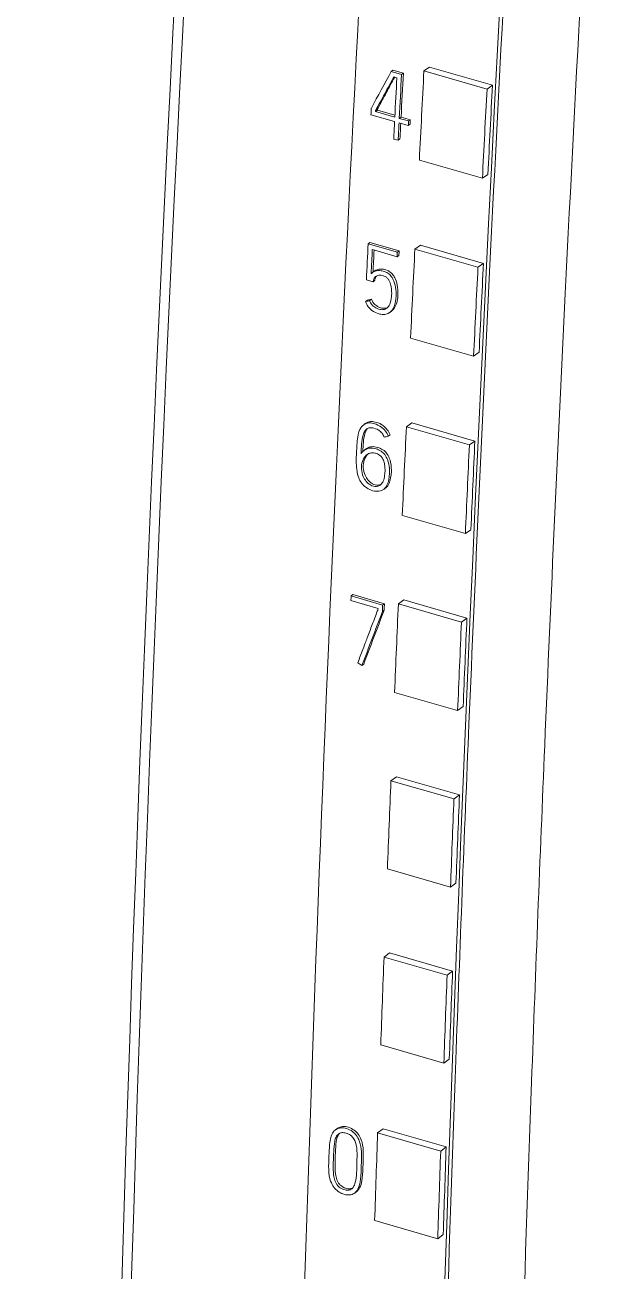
# Model space of a CAD drawing. Header units: inches. Extents: x 9220 to 92460, y -39241 to 4813.
# Drawn here: x 74624.3 to 74636.26, y -33767.54 to -33742.19 of the extents above; entities that cross this region are included whole.
import ezdxf

# ---------------------------------------------------------------- set-up
doc = ezdxf.new("R2010")
doc.units = ezdxf.units.IN
doc.header["$MEASUREMENT"] = 0

# ---------------------------------------------------------------- blocks, each defined once
blk = doc.blocks.new('A$C027ebf9d')
at = {"color": 0, "linetype": 'Continuous', "lineweight": 0}
for p, q in [((16.788, -15.065), (16.7899, -15.0635)), ((16.788, -15.065), (16.7992, -15.0682)), ((16.8012, -15.0667), (16.7899, -15.0635)), ((16.8235, -15.0642), (16.8294, -15.0601)), ((16.8917, -15.0839), (16.8235, -15.0642)), ((16.8976, -15.0798), (16.8294, -15.0601)), ((16.7941, -15.0718), (16.7908, -15.0708)), ((16.7992, -15.0682), (16.8012, -15.0667)), ((16.8917, -15.0839), (16.8976, -15.0798)), ((16.7712, -15.1069), (16.7732, -15.1054)), ((16.7917, -15.1191), (16.7662, -15.1117)), ((16.7711, -15.1082), (16.7731, -15.1067)), ((16.7711, -15.1082), (16.7919, -15.1142)), ((16.7921, -15.1121), (16.7731, -15.1067)), ((16.7968, -15.1156), (16.7987, -15.1141)), ((16.7968, -15.1156), (16.8068, -15.1184)), ((16.8088, -15.117), (16.7987, -15.1141)), ((16.8068, -15.1184), (16.8088, -15.117)), ((16.8065, -15.1234), (16.7965, -15.1205)), ((16.8065, -15.1234), (16.8085, -15.1219)), ((16.7956, -15.1393), (16.7907, -15.1379)), ((16.7956, -15.1393), (16.7975, -15.1378)), ((16.8867, -15.1804), (16.8185, -15.1607)), ((16.8926, -15.1762), (16.8867, -15.1804)), ((16.7632, -15.2512), (16.7651, -15.2497)), ((16.7947, -15.2603), (16.7632, -15.2512)), ((16.7651, -15.2497), (16.7966, -15.2588)), ((16.8137, -15.2569), (16.8196, -15.2527)), ((16.8878, -15.2724), (16.8196, -15.2527)), ((16.7677, -15.2575), (16.7944, -15.2652)), ((16.7944, -15.2652), (16.7964, -15.2637)), ((16.7947, -15.2603), (16.7966, -15.2588)), ((16.8819, -15.2766), (16.8137, -15.2569)), ((16.7678, -15.2823), (16.7698, -15.2808)), ((16.8819, -15.2766), (16.8878, -15.2724)), ((16.7613, -15.2901), (16.7685, -15.2922)), ((16.7685, -15.2922), (16.7704, -15.2907)), ((16.7603, -15.3135), (16.7623, -15.312)), ((16.7648, -15.3127), (16.7667, -15.3112)), ((16.7865, -15.3255), (16.7884, -15.324)), ((16.8772, -15.3728), (16.809, -15.3531)), ((16.8831, -15.3685), (16.8772, -15.3728)), ((16.758, -15.4472), (16.7599, -15.4457)), ((16.8045, -15.449), (16.8104, -15.4448)), ((16.8727, -15.4687), (16.8045, -15.449)), ((16.8785, -15.4645), (16.8104, -15.4448)), ((16.7849, -15.4592), (16.7869, -15.4578)), ((16.8727, -15.4687), (16.8785, -15.4645)), ((16.7587, -15.4747), (16.7606, -15.4732)), ((16.7802, -15.5165), (16.7822, -15.515)), ((16.8683, -15.5646), (16.8001, -15.545)), ((16.8742, -15.5604), (16.8683, -15.5646)), ((16.7447, -15.632), (16.7467, -15.6306)), ((16.7807, -15.6404), (16.7467, -15.6306)), ((16.7738, -15.6455), (16.7445, -15.637)), ((16.7447, -15.632), (16.7788, -15.6419)), ((16.7788, -15.6419), (16.7807, -15.6404)), ((16.7958, -15.6407), (16.8017, -15.6364)), ((16.864, -15.6604), (16.7958, -15.6407)), ((16.8699, -15.6561), (16.8017, -15.6364)), ((16.7785, -15.649), (16.7804, -15.6475)), ((16.864, -15.6604), (16.8699, -15.6561)), ((16.7563, -15.7073), (16.7583, -15.7058)), ((16.8599, -15.756), (16.7917, -15.7364)), ((16.8658, -15.7517), (16.8599, -15.756)), ((16.7878, -15.8318), (16.7937, -15.8275)), ((16.856, -15.8515), (16.7878, -15.8318)), ((16.8619, -15.8472), (16.7937, -15.8275)), ((16.856, -15.8515), (16.8619, -15.8472)), ((16.8522, -15.9469), (16.784, -15.9273)), ((16.858, -15.9426), (16.8522, -15.9469)), ((16.7803, -16.0225), (16.7862, -16.0181)), ((16.8485, -16.0422), (16.7803, -16.0225)), ((16.8544, -16.0377), (16.7862, -16.0181)), ((16.8485, -16.0422), (16.8544, -16.0377)), ((16.845, -16.1373), (16.7768, -16.1176)), ((16.8509, -16.1329), (16.845, -16.1373)), ((16.7275, -16.2096), (16.7295, -16.2081)), ((16.7734, -16.2126), (16.7793, -16.2082)), ((16.8475, -16.2278), (16.7793, -16.2082)), ((16.8416, -16.2323), (16.7734, -16.2126)), ((16.8416, -16.2323), (16.8475, -16.2278)), ((16.7485, -16.2778), (16.7504, -16.2763)), ((16.8384, -16.3272), (16.7702, -16.3075)), ((16.8443, -16.3227), (16.8384, -16.3272))]:
    blk.add_line(p, q, dxfattribs=at)
at = {"color": 0, "linetype": 'Continuous', "lineweight": 0, "extrusion": (0, 0, -1)}
for centre, major_axis, ratio, start_param, end_param in [((35.9414, -1.1363), (10.9193, 37.8255), 0.433013, -2.105977, -2.041329), ((36.1529, -1.1974), (10.9193, 37.8255), 0.433013, -2.151949, -2.042329), ((35.9019, -1.1577), (-24.5741, -33.773), 0.206653, 1.000887, 1.002152), ((36.4264, -1.3089), (10.9226, 37.8369), 0.433013, -2.066921, -2.064207), ((36.3949, -1.3), (10.9208, 37.8292), 0.43303, -2.065951, -2.064757), ((36.3997, -1.3012), (10.9197, 37.8254), 0.43303, -2.065953, -2.064621), ((36.4946, -1.3286), (10.9226, 37.8369), 0.433013, -2.066921, -2.064207), ((36.3693, -1.2926), (10.9208, 37.8292), 0.43303, -2.066089, -2.065884), ((36.3741, -1.2938), (10.9197, 37.8254), 0.43303, -2.065953, -2.065917), ((36.3949, -1.3), (10.9208, 37.8292), 0.43303, -2.066619, -2.066089), ((36.4097, -1.3041), (10.9197, 37.8254), 0.43303, -2.066092, -2.065953), ((36.3997, -1.3012), (10.9197, 37.8254), 0.43303, -2.066622, -2.066149), ((36.378, -1.2951), (10.9208, 37.8292), 0.43303, -2.070861, -2.070123), ((36.4048, -1.3029), (10.9208, 37.8292), 0.43303, -2.070123, -2.069985), ((36.4264, -1.3089), (10.9226, 37.8369), 0.433013, -2.072342, -2.06963), ((36.4946, -1.3286), (10.9226, 37.8369), 0.433013, -2.072342, -2.06963), ((34.4993, -0.7528), (-78.3791, -17.1476), 0.134473, -1.313244, -1.313186), ((36.4264, -1.3089), (10.9226, 37.8369), 0.433013, -2.077761, -2.07505), ((36.4946, -1.3286), (10.9226, 37.8369), 0.433013, -2.077761, -2.07505), ((36.3725, -1.2935), (10.9208, 37.8292), 0.43303, -2.080892, -2.08075), ((36.4066, -1.3032), (10.9197, 37.8254), 0.43303, -2.080957, -2.080754), ((36.4264, -1.3089), (10.9226, 37.8369), 0.433013, -2.083178, -2.080468), ((36.2363, -1.254), (-20.9342, -34.8266), 0.272919, 0.986299, 0.988108), ((36.4018, -1.302), (10.9208, 37.8292), 0.43303, -2.08093, -2.080892), ((36.4946, -1.3286), (10.9226, 37.8369), 0.433013, -2.083178, -2.080468), ((37.827, -1.7134), (-102.2486, 63.3481), 0.191897, -1.483044, -1.482999), ((36.4264, -1.3089), (10.9226, 37.8369), 0.433013, -2.088592, -2.085884), ((36.4946, -1.3286), (10.9226, 37.8369), 0.433013, -2.088592, -2.085884), ((36.4264, -1.3089), (10.9226, 37.8369), 0.433013, -2.094004, -2.091297), ((36.4946, -1.3286), (10.9226, 37.8369), 0.433013, -2.094004, -2.091297), ((36.4264, -1.3089), (10.9226, 37.8369), 0.433013, -2.099414, -2.096709), ((36.4946, -1.3286), (10.9226, 37.8369), 0.433013, -2.099414, -2.096709)]:
    blk.add_ellipse(centre, major_axis=major_axis, ratio=ratio, start_param=start_param, end_param=end_param, dxfattribs=at)
at = {"color": 0, "linetype": 'Continuous', "lineweight": 0}
for centre, major_axis, ratio, start_param, end_param in [((36.348, -1.2863), (-10.9193, -37.8255), 0.433013, -1.102762, -0.989056), ((36.1632, -1.2004), (-10.9193, -37.8255), 0.433013, -1.099566, -0.989344), ((36.498, -1.3296), (-10.9193, -37.8255), 0.433013, -1.100465, -0.991379), ((36.3997, -1.3014), (-10.9208, -37.8292), 0.43303, -1.076974, -1.075642), ((36.4946, -1.3286), (-10.9193, -37.8255), 0.433013, -1.077386, -1.074672), ((36.3741, -1.294), (-10.9208, -37.8292), 0.43303, -1.075678, -1.075642), ((36.4097, -1.3043), (-10.9208, -37.8292), 0.43303, -1.075642, -1.075503), ((36.3997, -1.3014), (-10.9208, -37.8292), 0.43303, -1.075503, -1.074973), ((36.3733, -1.2938), (-10.9208, -37.8292), 0.43303, -1.071608, -1.070509), ((36.3781, -1.2949), (-10.9197, -37.8254), 0.43303, -1.071409, -1.070735), ((36.4048, -1.3027), (-10.9197, -37.8254), 0.43303, -1.071605, -1.071466), ((36.4946, -1.3286), (-10.9193, -37.8255), 0.433013, -1.071963, -1.069251), ((34.4997, -0.7527), (-78.3713, -17.1459), 0.134473, 1.313182, 1.313241), ((35.0169, -0.9022), (-69.3652, -20.1272), 0.12911, 1.267511, 1.267578), ((36.4946, -1.3286), (-10.9193, -37.8255), 0.433013, -1.066542, -1.063832), ((36.4066, -1.3034), (-10.9208, -37.8292), 0.43303, -1.060842, -1.06064), ((36.2363, -1.2542), (20.9363, 34.8301), 0.272919, -4.129705, -4.127896), ((36.4946, -1.3286), (-10.9193, -37.8255), 0.433013, -1.061124, -1.058415), ((36.4946, -1.3286), (-10.9193, -37.8255), 0.433013, -1.055709, -1.053001), ((36.4946, -1.3286), (-10.9193, -37.8255), 0.433013, -1.050295, -1.047589), ((36.4946, -1.3286), (-10.9193, -37.8255), 0.433013, -1.044884, -1.042178)]:
    blk.add_ellipse(centre, major_axis=major_axis, ratio=ratio, start_param=start_param, end_param=end_param, dxfattribs=at)
for points, knots in [([(16.9532, -14.2507), (16.9461, -14.3606), (16.9247, -14.7054), (16.897, -15.2125), (16.8734, -15.7296), (16.8538, -16.2311), (16.8382, -16.732), (16.8262, -17.2704), (16.8199, -17.7068), (16.8178, -17.9801), (16.8173, -18.0945)], [0.1020327, 0.1020327, 0.1020327, 0.1020327, 0.1666156, 0.3049644, 0.4020326, 0.474555, 0.6050941, 0.7036498, 0.8010898, 0.8714817, 0.8714817, 0.8714817, 0.8714817]), ([(17.028, -14.3849), (17.0234, -14.4579), (17.0045, -14.7657), (16.9788, -15.2362), (16.9553, -15.7532), (16.9357, -16.2547), (16.92, -16.7556), (16.9081, -17.294), (16.9017, -17.7345), (16.8994, -18.0393), (16.8988, -18.1849), (16.8988, -18.2122)], [0.1237088, 0.1237088, 0.1237088, 0.1237088, 0.1666156, 0.3049644, 0.4020326, 0.474555, 0.6050941, 0.7036498, 0.8010898, 0.8739842, 0.8907937, 0.8907937, 0.8907937, 0.8907937]), ([(16.7908, -15.0708), (16.7876, -15.0769), (16.7843, -15.0829), (16.7794, -15.0919), (16.7778, -15.0949), (16.7752, -15.0997), (16.7722, -15.1051), (16.7712, -15.1069)], [-0.1129036, -0.1129036, -0.1129036, -0.1129036, -0.050178, -0.050178, -0.0188148, -0.0188148, 0, 0, 0, 0]), ([(16.7732, -15.1054), (16.7742, -15.1036), (16.7771, -15.0982), (16.7797, -15.0934), (16.7814, -15.0904), (16.786, -15.082), (16.7889, -15.0766), (16.7918, -15.0711)], [0, 0, 0, 0, 0.0188148, 0.0188148, 0.050178, 0.050178, 0.1067472, 0.1067472, 0.1067472, 0.1067472]), ([(16.7603, -15.3135), (16.7607, -15.3147), (16.7612, -15.3159), (16.7623, -15.318), (16.763, -15.319), (16.7651, -15.3215), (16.7665, -15.323), (16.7717, -15.3262), (16.7746, -15.3269), (16.7772, -15.3276), (16.7792, -15.3279), (16.7826, -15.3274), (16.7844, -15.327), (16.7874, -15.3248), (16.789, -15.3234), (16.7923, -15.3172), (16.7928, -15.3136), (16.7933, -15.3088), (16.7938, -15.3023), (16.7915, -15.2926), (16.7905, -15.2904), (16.7887, -15.287), (16.7875, -15.2856), (16.785, -15.2831), (16.7836, -15.2823), (16.7802, -15.2807), (16.778, -15.2804), (16.7743, -15.2798), (16.7724, -15.2802), (16.7706, -15.2808), (16.7697, -15.2811), (16.768, -15.2821), (16.7672, -15.2827), (16.7664, -15.2836)], [-0.1134142, -0.1134142, -0.1134142, -0.1134142, -0.1094569, -0.1094569, -0.1059594, -0.1059594, -0.1017249, -0.1017249, -0.0964875, -0.0964875, -0.0888388, -0.0888388, -0.0840287, -0.0840287, -0.0810237, -0.0810237, -0.0771271, -0.0771271, -0.0729554, -0.0729554, -0.0708177, -0.0708177, -0.0679374, -0.0679374, -0.0642481, -0.0642481, -0.0573782, -0.0573782, -0.0305241, -0.0305241, -0.0112738, -0.0112738, 0, 0, 0, 0]), ([(16.7698, -15.2808), (16.77, -15.2806), (16.7702, -15.2805), (16.7708, -15.2801), (16.7716, -15.2796), (16.7735, -15.279), (16.7755, -15.2784), (16.7797, -15.2788), (16.7818, -15.2792), (16.7854, -15.2807), (16.7867, -15.2815), (16.7895, -15.284), (16.7906, -15.2855), (16.7921, -15.2881), (16.7932, -15.2902), (16.7958, -15.3001), (16.7953, -15.307), (16.7948, -15.3119), (16.7943, -15.3154), (16.7913, -15.3212), (16.7899, -15.3229), (16.7884, -15.324)], [0.00683542, 0.00683542, 0.00683542, 0.00683542, 0.00980623, 0.00980623, 0.01617546, 0.01617546, 0.0197663, 0.0197663, 0.02122144, 0.02122144, 0.02229143, 0.02229143, 0.02369121, 0.02369121, 0.02513269, 0.02513269, 0.02814837, 0.02814837, 0.03101575, 0.03101575, 0.03289139, 0.03289139, 0.03289139, 0.03289139]), ([(16.7685, -15.2922), (16.7686, -15.291), (16.7688, -15.2899), (16.7696, -15.2884), (16.7701, -15.2875), (16.7721, -15.2861), (16.7733, -15.2855), (16.7762, -15.2851), (16.7777, -15.2853), (16.7799, -15.2859), (16.7811, -15.2863), (16.7832, -15.2876), (16.7839, -15.2883), (16.7852, -15.2898), (16.7858, -15.2909), (16.7872, -15.2939), (16.7877, -15.296), (16.7887, -15.3013), (16.7886, -15.3047), (16.7884, -15.3093), (16.7881, -15.3124), (16.7864, -15.3171), (16.7854, -15.3187), (16.7831, -15.321), (16.782, -15.3217), (16.7797, -15.3224), (16.7786, -15.3226), (16.7758, -15.3222), (16.7739, -15.3218), (16.7711, -15.3204), (16.7697, -15.3196), (16.7672, -15.3172), (16.7666, -15.3163), (16.7656, -15.3147), (16.7651, -15.3137), (16.7648, -15.3127)], [-0.297803, -0.297803, -0.297803, -0.297803, -0.2686669, -0.2686669, -0.2494734, -0.2494734, -0.2342829, -0.2342829, -0.2195027, -0.2195027, -0.2129311, -0.2129311, -0.207708, -0.207708, -0.2006583, -0.2006583, -0.1876173, -0.1876173, -0.1532716, -0.1532716, -0.1057243, -0.1057243, -0.0745363, -0.0745363, -0.0520934, -0.0520934, -0.0356457, -0.0356457, -0.0213299, -0.0213299, -0.0138803, -0.0138803, -0.0085447, -0.0085447, 0, 0, 0, 0]), ([(16.7722, -15.2861), (16.7717, -15.2866), (16.7714, -15.2871), (16.7708, -15.2884), (16.7705, -15.2895), (16.7704, -15.2907)], [0.25603705, 0.25603705, 0.25603705, 0.25603705, 0.26801912, 0.26801912, 0.29814879, 0.29814879, 0.29814879, 0.29814879]), ([(16.7667, -15.3112), (16.7671, -15.3122), (16.7676, -15.3132), (16.7685, -15.3148), (16.7692, -15.3157), (16.7717, -15.3182), (16.7731, -15.3189), (16.7759, -15.3203), (16.7778, -15.3207), (16.7806, -15.3211), (16.7817, -15.321), (16.7832, -15.3205), (16.7837, -15.3203), (16.7841, -15.32)], [0, 0, 0, 0, 0.00854628, 0.00854628, 0.01388107, 0.01388107, 0.02132578, 0.02132578, 0.03561772, 0.03561772, 0.05203079, 0.05203079, 0.06087756, 0.06087756, 0.06087756, 0.06087756]), ([(16.7849, -15.4592), (16.7841, -15.4573), (16.7831, -15.4555), (16.7804, -15.4519), (16.779, -15.4506), (16.775, -15.4476), (16.7722, -15.4465), (16.7684, -15.4452), (16.7664, -15.4449), (16.7635, -15.4449), (16.7615, -15.4451), (16.7582, -15.4469), (16.7566, -15.448), (16.7535, -15.4527), (16.7526, -15.4562), (16.7511, -15.4657), (16.7508, -15.4715), (16.7502, -15.4834), (16.7501, -15.4895), (16.7513, -15.4989), (16.7521, -15.5019), (16.7537, -15.5061), (16.7546, -15.508), (16.7565, -15.5107), (16.7579, -15.5124), (16.7621, -15.5157), (16.7644, -15.5169), (16.7687, -15.5186), (16.771, -15.519), (16.7754, -15.5188), (16.7774, -15.5182), (16.7809, -15.5162), (16.782, -15.5148), (16.7838, -15.512), (16.7845, -15.51), (16.7854, -15.5066), (16.7867, -15.501), (16.7859, -15.491), (16.7852, -15.4876), (16.7833, -15.4827), (16.7823, -15.4808), (16.7802, -15.4781), (16.779, -15.4768), (16.7754, -15.4744), (16.7736, -15.4735), (16.7697, -15.4723), (16.7674, -15.4719), (16.7632, -15.4723), (16.7615, -15.473), (16.7581, -15.4749), (16.7566, -15.4764), (16.7554, -15.4783)], [-3.397433, -3.397433, -3.397433, -3.397433, -3.215844, -3.215844, -3.014789, -3.014789, -2.60991, -2.60991, -2.211341, -2.211341, -1.982478, -1.982478, -1.8514, -1.8514, -1.688583, -1.688583, -1.461493, -1.461493, -1.220352, -1.220352, -1.039405, -1.039405, -0.88702, -0.88702, -0.796518, -0.796518, -0.713432, -0.713432, -0.620882, -0.620882, -0.531593, -0.531593, -0.423662, -0.423662, -0.268988, -0.268988, -0.1733, -0.1733, -0.125066, -0.125066, -0.093639, -0.093639, -0.074154, -0.074154, -0.056297, -0.056297, -0.036979, -0.036979, -0.021096, -0.021096, 0, 0, 0, 0]), ([(16.7554, -15.4783), (16.7557, -15.4714), (16.7558, -15.4644), (16.7582, -15.4563), (16.7588, -15.4548), (16.7604, -15.4524), (16.7613, -15.4515), (16.7633, -15.4504), (16.7643, -15.4502), (16.7666, -15.45), (16.7679, -15.4502), (16.7721, -15.4513), (16.7738, -15.4524), (16.7758, -15.4537), (16.7771, -15.4548), (16.7791, -15.4574), (16.7799, -15.4589), (16.7805, -15.4603)], [-0.06653482, -0.06653482, -0.06653482, -0.06653482, -0.05044796, -0.05044796, -0.0458529, -0.0458529, -0.04149526, -0.04149526, -0.03747093, -0.03747093, -0.0332853, -0.0332853, -0.025278, -0.025278, -0.01234022, -0.01234022, 0, 0, 0, 0]), ([(16.7626, -15.4508), (16.7623, -15.4512), (16.7619, -15.4516), (16.761, -15.453), (16.7603, -15.4544), (16.7579, -15.4624), (16.7577, -15.4692), (16.7574, -15.4758)], [0.04703714, 0.04703714, 0.04703714, 0.04703714, 0.04864119, 0.04864119, 0.05236884, 0.05236884, 0.06301982, 0.06301982, 0.06301982, 0.06301982]), ([(16.7599, -15.4457), (16.7604, -15.4453), (16.7609, -15.445), (16.7635, -15.4436), (16.7655, -15.4434), (16.7684, -15.4434), (16.7703, -15.4437), (16.7742, -15.445), (16.777, -15.4461), (16.7809, -15.4491), (16.7824, -15.4504), (16.785, -15.454), (16.7861, -15.4558), (16.7869, -15.4578)], [0.9221634, 0.9221634, 0.9221634, 0.9221634, 0.9407736, 0.9407736, 1.0289576, 1.0289576, 1.182494, 1.182494, 1.3385945, 1.3385945, 1.4161369, 1.4161369, 1.4861618, 1.4861618, 1.4861618, 1.4861618]), ([(16.7649, -15.4776), (16.7651, -15.4776), (16.7653, -15.4775), (16.7669, -15.4772), (16.7685, -15.4772), (16.7712, -15.4778), (16.7727, -15.4782), (16.7756, -15.4798), (16.7764, -15.4805), (16.7777, -15.4818), (16.7785, -15.4828), (16.7798, -15.4855), (16.7804, -15.4872), (16.7819, -15.4939), (16.7813, -15.4998), (16.7807, -15.5037), (16.7803, -15.5059), (16.7789, -15.5092), (16.7781, -15.5105), (16.7759, -15.5123), (16.7749, -15.513), (16.7736, -15.5133), (16.7726, -15.5136), (16.7716, -15.5137), (16.7695, -15.5135), (16.7684, -15.5133), (16.7656, -15.5122), (16.7642, -15.5112), (16.7617, -15.5091), (16.7603, -15.5073), (16.7584, -15.5042), (16.7572, -15.5021), (16.7559, -15.4963), (16.7556, -15.4932), (16.7564, -15.4878), (16.7571, -15.4853), (16.7595, -15.4814), (16.7607, -15.48), (16.7631, -15.4783), (16.7641, -15.4779), (16.7649, -15.4776)], [-0.1725321, -0.1725321, -0.1725321, -0.1725321, -0.1699429, -0.1699429, -0.1517953, -0.1517953, -0.1416521, -0.1416521, -0.1342988, -0.1342988, -0.1225959, -0.1225959, -0.1078985, -0.1078985, -0.0657669, -0.0657669, -0.0314959, -0.0314959, -0.0125487, -0.0125487, 0, 0, 0, 0.0095772, 0.0095772, 0.0185558, 0.0185558, 0.0318648, 0.0318648, 0.0554334, 0.0554334, 0.0773062, 0.0773062, 0.0957242, 0.0957242, 0.1108934, 0.1108934, 0.1220965, 0.1220965, 0.1307853, 0.1307853, 0.1307853, 0.1307853]), ([(16.7629, -15.4785), (16.762, -15.4793), (16.7612, -15.4804), (16.7591, -15.4838), (16.7583, -15.4863), (16.7576, -15.4918), (16.7578, -15.4948), (16.7592, -15.5006), (16.7604, -15.5027), (16.7623, -15.5058), (16.7636, -15.5076), (16.7661, -15.5097), (16.7675, -15.5107), (16.7704, -15.5118), (16.7714, -15.512), (16.7735, -15.5122), (16.7746, -15.5121), (16.7755, -15.5118), (16.7762, -15.5117), (16.7768, -15.5114), (16.7773, -15.5111)], [0.1845063, 0.1845063, 0.1845063, 0.1845063, 0.1925421, 0.1925421, 0.2077183, 0.2077183, 0.2261431, 0.2261431, 0.2480233, 0.2480233, 0.271598, 0.271598, 0.2849076, 0.2849076, 0.2938844, 0.2938844, 0.30346, 0.30346, 0.30346, 0.3097489, 0.3097489, 0.3097489, 0.3097489]), ([(16.7606, -15.4732), (16.761, -15.4729), (16.7615, -15.4726), (16.7633, -15.4715), (16.7651, -15.4709), (16.769, -15.4704), (16.7711, -15.4707), (16.7754, -15.472), (16.7773, -15.4728), (16.7809, -15.4752), (16.7821, -15.4765), (16.7842, -15.4792), (16.7852, -15.481), (16.7872, -15.486), (16.7879, -15.4893), (16.7887, -15.4988), (16.7875, -15.5042), (16.7865, -15.5084), (16.7858, -15.5104), (16.7842, -15.513), (16.7834, -15.5141), (16.7822, -15.515)], [0.0158163, 0.0158163, 0.0158163, 0.0158163, 0.0207237, 0.0207237, 0.0366039, 0.0366039, 0.0530018, 0.0530018, 0.0655398, 0.0655398, 0.0792198, 0.0792198, 0.1020329, 0.1020329, 0.1377248, 0.1377248, 0.2073044, 0.2073044, 0.2762488, 0.2762488, 0.3136646, 0.3136646, 0.3136646, 0.3136646]), ([(16.7519, -15.7044), (16.7537, -15.6996), (16.7555, -15.6948), (16.7604, -15.6819), (16.761, -15.6802), (16.7646, -15.6708), (16.7664, -15.666), (16.769, -15.6592), (16.7701, -15.6562), (16.7719, -15.6516), (16.7727, -15.6492), (16.7738, -15.6469)], [-0.1722649, -0.1722649, -0.1722649, -0.1722649, -0.1435832, -0.1435832, -0.0952366, -0.0952366, -0.0449804, -0.0449804, -0.023415, -0.023415, 0, 0, 0, 0]), ([(16.7336, -16.2073), (16.7355, -16.2071), (16.7376, -16.2074), (16.742, -16.2087), (16.7443, -16.2099), (16.748, -16.2126), (16.7494, -16.2142), (16.7516, -16.217), (16.7527, -16.2191), (16.7551, -16.2253), (16.7556, -16.2296), (16.7561, -16.2389), (16.7556, -16.2509), (16.7551, -16.2612), (16.7548, -16.2649), (16.7533, -16.2708), (16.7523, -16.2732), (16.7504, -16.276), (16.7494, -16.2772), (16.7466, -16.279), (16.745, -16.2796), (16.7433, -16.2797), (16.7419, -16.2799), (16.7404, -16.2798), (16.7376, -16.2793), (16.7361, -16.2788), (16.7327, -16.2773), (16.7309, -16.2763), (16.7278, -16.2736), (16.7264, -16.2722), (16.7239, -16.2682), (16.7227, -16.2659), (16.7196, -16.2536), (16.7205, -16.2443), (16.7211, -16.2308), (16.7213, -16.2243), (16.7228, -16.2172), (16.7234, -16.215), (16.7256, -16.2111), (16.7271, -16.2098), (16.7298, -16.2081), (16.7314, -16.2075), (16.7335, -16.2073), (16.7335, -16.2073), (16.7336, -16.2073)], [-0.1111155, -0.1111155, -0.1111155, -0.1111155, -0.1086583, -0.1086583, -0.1059859, -0.1059859, -0.1029874, -0.1029874, -0.0984586, -0.0984586, -0.0906933, -0.0906933, -0.0762837, -0.0762837, -0.0543502, -0.0543502, -0.0323193, -0.0323193, -0.0159271, -0.0159271, 0, 0, 0, 0.0130315, 0.0130315, 0.025191, 0.025191, 0.0383317, 0.0383317, 0.0479156, 0.0479156, 0.0548967, 0.0548967, 0.0728488, 0.0728488, 0.0791035, 0.0791035, 0.0814984, 0.0814984, 0.0839459, 0.0839459, 0.0864601, 0.0864601, 0.0865132, 0.0865132, 0.0865132, 0.0865132]), ([(16.7355, -16.2058), (16.7336, -16.206), (16.7319, -16.2066), (16.7302, -16.2076), (16.7299, -16.2078), (16.7295, -16.2081)], [0.135609648, 0.135609648, 0.135609648, 0.135609648, 0.138325648, 0.138325648, 0.13893138, 0.13893138, 0.13893138, 0.13893138]), ([(16.7504, -16.2763), (16.7515, -16.2755), (16.7523, -16.2745), (16.7543, -16.2716), (16.7553, -16.2693), (16.7567, -16.2637), (16.757, -16.2602), (16.7575, -16.2498), (16.7581, -16.2375), (16.7576, -16.228), (16.7571, -16.224), (16.7548, -16.2179), (16.7537, -16.2158), (16.7515, -16.2128), (16.7501, -16.2113), (16.7464, -16.2086), (16.7442, -16.2073), (16.7396, -16.2059), (16.7375, -16.2056), (16.7355, -16.2058), (16.7355, -16.2058), (16.7355, -16.2058)], [0.2414702, 0.2414702, 0.2414702, 0.2414702, 0.2570515, 0.2570515, 0.2842088, 0.2842088, 0.313235, 0.313235, 0.3332121, 0.3332121, 0.3424456, 0.3424456, 0.3478054, 0.3478054, 0.3512463, 0.3512463, 0.3541297, 0.3541297, 0.3568882, 0.3568882, 0.3568917, 0.3568917, 0.3568917, 0.3568917]), ([(16.7451, -16.216), (16.7456, -16.2165), (16.7461, -16.217), (16.7477, -16.219), (16.7485, -16.2205), (16.7502, -16.2248), (16.7506, -16.2274), (16.7513, -16.2329), (16.7511, -16.2371), (16.751, -16.244), (16.7509, -16.2548), (16.7496, -16.265), (16.7489, -16.2675), (16.7477, -16.2703), (16.7471, -16.2715), (16.7453, -16.2734), (16.7444, -16.2739), (16.7423, -16.2746), (16.741, -16.2747), (16.7378, -16.2744), (16.7361, -16.2738), (16.7333, -16.2724), (16.7321, -16.2717), (16.7311, -16.2707), (16.7301, -16.2698), (16.7295, -16.269), (16.7286, -16.2676), (16.7281, -16.2667), (16.7269, -16.2638), (16.7264, -16.2617), (16.7257, -16.2576), (16.7253, -16.2546), (16.7254, -16.2441), (16.7256, -16.234), (16.7267, -16.2228), (16.7272, -16.2205), (16.728, -16.2179), (16.7287, -16.2165), (16.7305, -16.2144), (16.7314, -16.2136), (16.7335, -16.2126), (16.7346, -16.2123), (16.7373, -16.2124), (16.7388, -16.2128), (16.7414, -16.2138), (16.7427, -16.2143), (16.7443, -16.2154), (16.7447, -16.2157), (16.7451, -16.216)], [-0.1712618, -0.1712618, -0.1712618, -0.1712618, -0.1662072, -0.1662072, -0.1572858, -0.1572858, -0.1424502, -0.1424502, -0.1009639, -0.1009639, -0.075631, -0.075631, -0.0612275, -0.0612275, -0.0504301, -0.0504301, -0.040338, -0.040338, -0.0268727, -0.0268727, -0.0112299, -0.0112299, 0, 0, 0, 0.0098213, 0.0098213, 0.0232161, 0.0232161, 0.0500182, 0.0500182, 0.087065, 0.087065, 0.1181568, 0.1181568, 0.1386283, 0.1386283, 0.1679235, 0.1679235, 0.1882961, 0.1882961, 0.2061734, 0.2061734, 0.2261508, 0.2261508, 0.239729, 0.239729, 0.2435611, 0.2435611, 0.2435611, 0.2435611]), ([(16.7322, -16.2132), (16.7321, -16.2133), (16.732, -16.2134), (16.7308, -16.2148), (16.7301, -16.2163), (16.7292, -16.2188), (16.7287, -16.2208), (16.7276, -16.232), (16.7273, -16.2427), (16.7273, -16.253), (16.7276, -16.2563), (16.7285, -16.2607), (16.729, -16.2628), (16.7303, -16.2658), (16.7308, -16.2667), (16.7322, -16.2685), (16.733, -16.2692), (16.7336, -16.2697), (16.7348, -16.2707), (16.736, -16.2714), (16.739, -16.2727), (16.7409, -16.2731), (16.7439, -16.2731), (16.7451, -16.2729), (16.7462, -16.2724)], [0.2640301, 0.2640301, 0.2640301, 0.2640301, 0.2654367, 0.2654367, 0.2786209, 0.2786209, 0.2884759, 0.2884759, 0.3039526, 0.3039526, 0.3218368, 0.3218368, 0.3340151, 0.3340151, 0.3396562, 0.3396562, 0.3461222, 0.3461222, 0.3461222, 0.3575682, 0.3575682, 0.3724117, 0.3724117, 0.3826963, 0.3826963, 0.3826963, 0.3826963])]:
    blk.add_open_spline(points, degree=3, knots=knots, dxfattribs=at)

msp = doc.modelspace()

# ---------------------------------------------------------------- block references
at = {"xscale": 18.8131500959034, "yscale": 18.8131500959034, "zscale": 18.8131500959034}
msp.add_blockref('A$C027ebf9d', (74315.912, -33459.72), dxfattribs=at)

doc.saveas('drawing.dxf')
